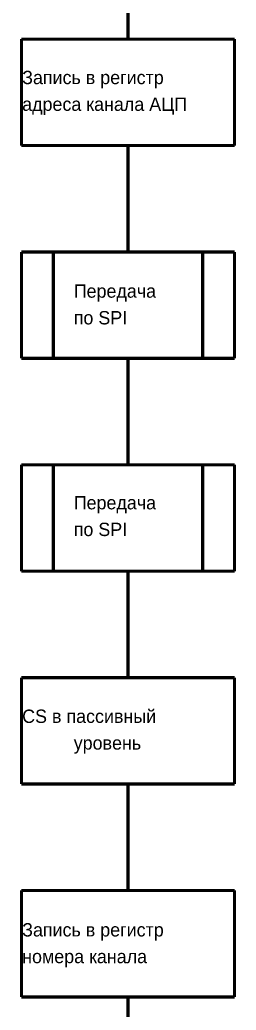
# Model space of a CAD drawing. Header units: inches. Extents: x 0 to 594, y 0 to 420.
# Drawn here: x 334.9 to 355.1, y 86.2 to 179.3 of the extents above; entities that cross this region are included whole.
import ezdxf

# ---------------------------------------------------------------- set-up
doc = ezdxf.new("R2010")
doc.units = ezdxf.units.IN
doc.layers.add('Sheet', color=255, linetype='Continuous')

msp = doc.modelspace()

# ---------------------------------------------------------------- linework, layer by layer
at = {"layer": 'Sheet', "const_width": 0.3}
for points in [[(345.011, 187.49), (345.011, 177.501)], [(355, 177.501), (335.01, 177.501)], [(335.01, 177.501), (335.01, 167.501)], [(355, 167.501), (355, 177.501)], [(335.01, 167.501), (355, 167.501)], [(345.011, 167.501), (345.011, 157.5)], [(335.01, 147.499), (335.01, 157.5)], [(335.01, 157.5), (355, 157.5)], [(338, 157.5), (338, 147.499)], [(352.01, 157.5), (352.01, 147.499)], [(355, 157.5), (355, 147.499)], [(355, 147.499), (335.01, 147.499)], [(345.011, 147.499), (345.011, 137.499)], [(335.01, 127.498), (335.01, 137.499)], [(335.01, 137.499), (355, 137.499)], [(338, 137.499), (338, 127.498)], [(352.01, 137.499), (352.01, 127.498)], [(355, 137.499), (355, 127.498)], [(355, 127.498), (335.01, 127.498)], [(345.011, 127.498), (345.011, 117.498)], [(355, 117.498), (335.01, 117.498)], [(335.01, 117.498), (335.01, 107.497)], [(355, 107.497), (355, 117.498)], [(335.01, 107.497), (355, 107.497)], [(345.011, 107.497), (345.011, 97.497)], [(355, 97.497), (335.01, 97.497)], [(335.01, 97.497), (335.01, 87.496)], [(355, 87.496), (355, 97.497)], [(335.01, 87.496), (355, 87.496)], [(345.011, 87.496), (345.011, 77.496)]]:
    msp.add_lwpolyline(points, dxfattribs=at)

# ---------------------------------------------------------------- texts
at = {"layer": 'Sheet'}
for s, height, p in [('Запись в регистр', 1.25427, (335.077, 173.268)), ('адреса канала АЦП', 1.25427, (335.077, 170.759)), ('Передача', 1.2543, (339.915, 153.2)), ('по SPI', 1.2543, (339.915, 150.691)), ('Передача', 1.2543, (339.915, 133.311)), ('по SPI', 1.2543, (339.915, 130.802)), ('CS в пассивный', 1.25427, (335.077, 113.242)), ('уровень', 1.2543, (339.915, 110.734)), ('Запись в регистр', 1.25427, (335.077, 93.174)), ('номера канала', 1.25427, (335.077, 90.666))]:
    msp.add_text(s, height=height, dxfattribs=at).set_placement(p)

doc.saveas('drawing.dxf')
